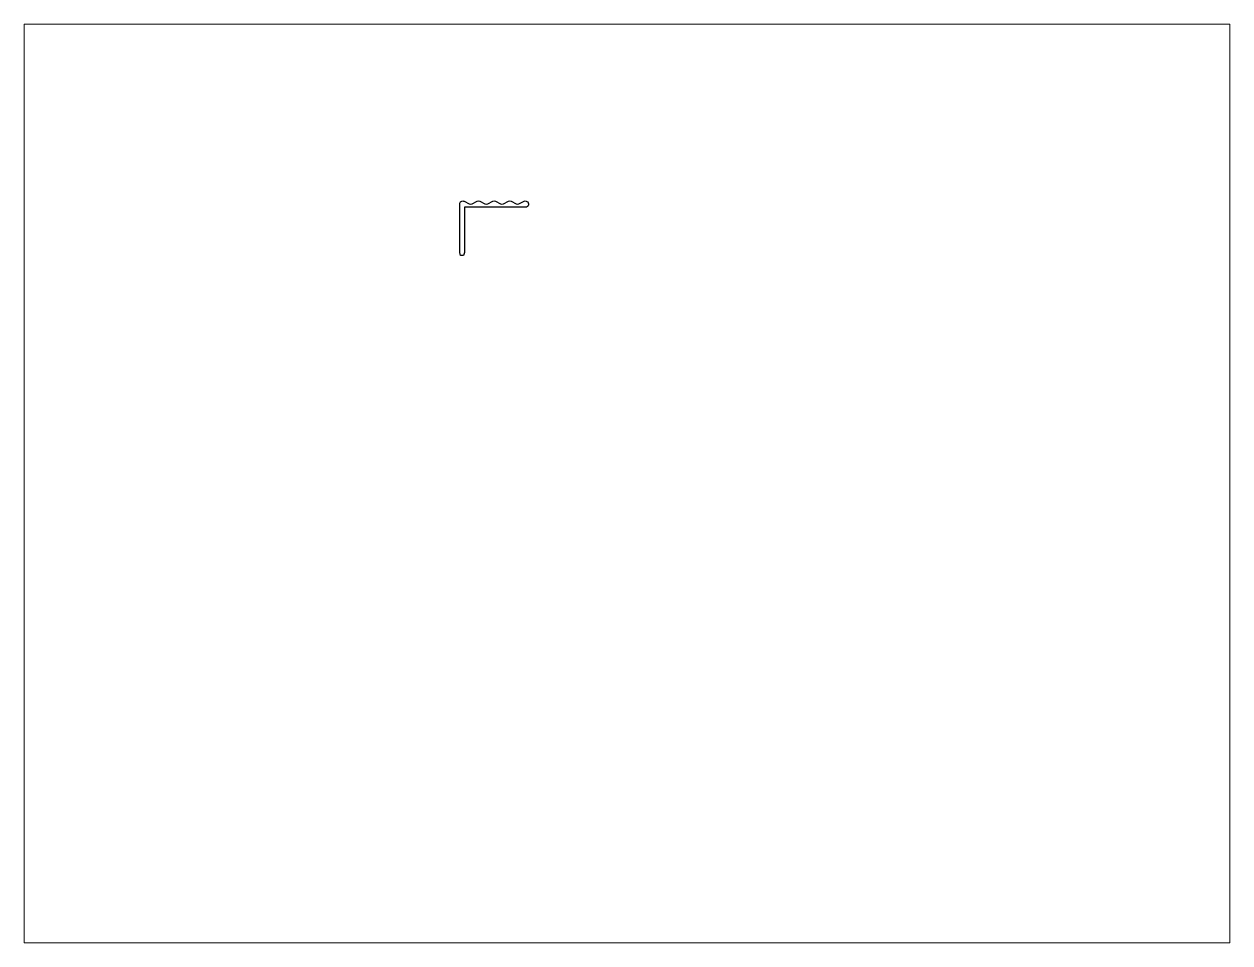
# Paper-space layout 'Layout1' of a CAD drawing. Extents: x 27 to 240, y 20 to 183.
# The model-space entities are those that its viewports show. They can reach past a viewport. Long polylines and large blocks are cut down to what shows.
import ezdxf

# ---------------------------------------------------------------- set-up
doc = ezdxf.new("R2010")
doc.units = 0
doc.header["$LTSCALE"] = 15
doc.layers.get('0').update_dxf_attribs({"linetype": 'CONTINUOUS'})
doc.layers.add('ANA', color=220, linetype='CONTINUOUS')

msp = doc.modelspace()

# ---------------------------------------------------------------- linework, layer by layer
at = {"layer": 'ANA', "color": 0}
msp.add_lwpolyline([(145.95, 219.79), (147.57, 220.58, -0.232408), (148.45, 220.58), (150.07, 219.79, 0.232408), (150.95, 219.79), (152.57, 220.58, -0.232408), (153.45, 220.58), (155.07, 219.79, 0.232408), (155.95, 219.79), (157.57, 220.58, -1.460842), (157.73, 218.72), (138.51, 218.72), (138.51, 204.15), (138.25, 203.18), (137.27, 203.18), (137.01, 204.18), (137.01, 219.68, -0.555265), (138.45, 220.58), (140.07, 219.79, 0.232408), (140.95, 219.79), (142.57, 220.58, -0.232408), (143.45, 220.58), (145.07, 219.79, 0.232408)], format="xyb", close=True, dxfattribs=at)

psp = doc.layouts.get("Layout1")

# ---------------------------------------------------------------- viewports
at = {"layer": '0', "color": 0, "linetype": 'BYBLOCK', "ltscale": 0.05}
psp.add_viewport(center=(133.35, 101.6), size=(213.36, 162.56), view_center_point=(190.51, 130.3), view_height=293.8955, dxfattribs=at)

doc.saveas('drawing.dxf')
